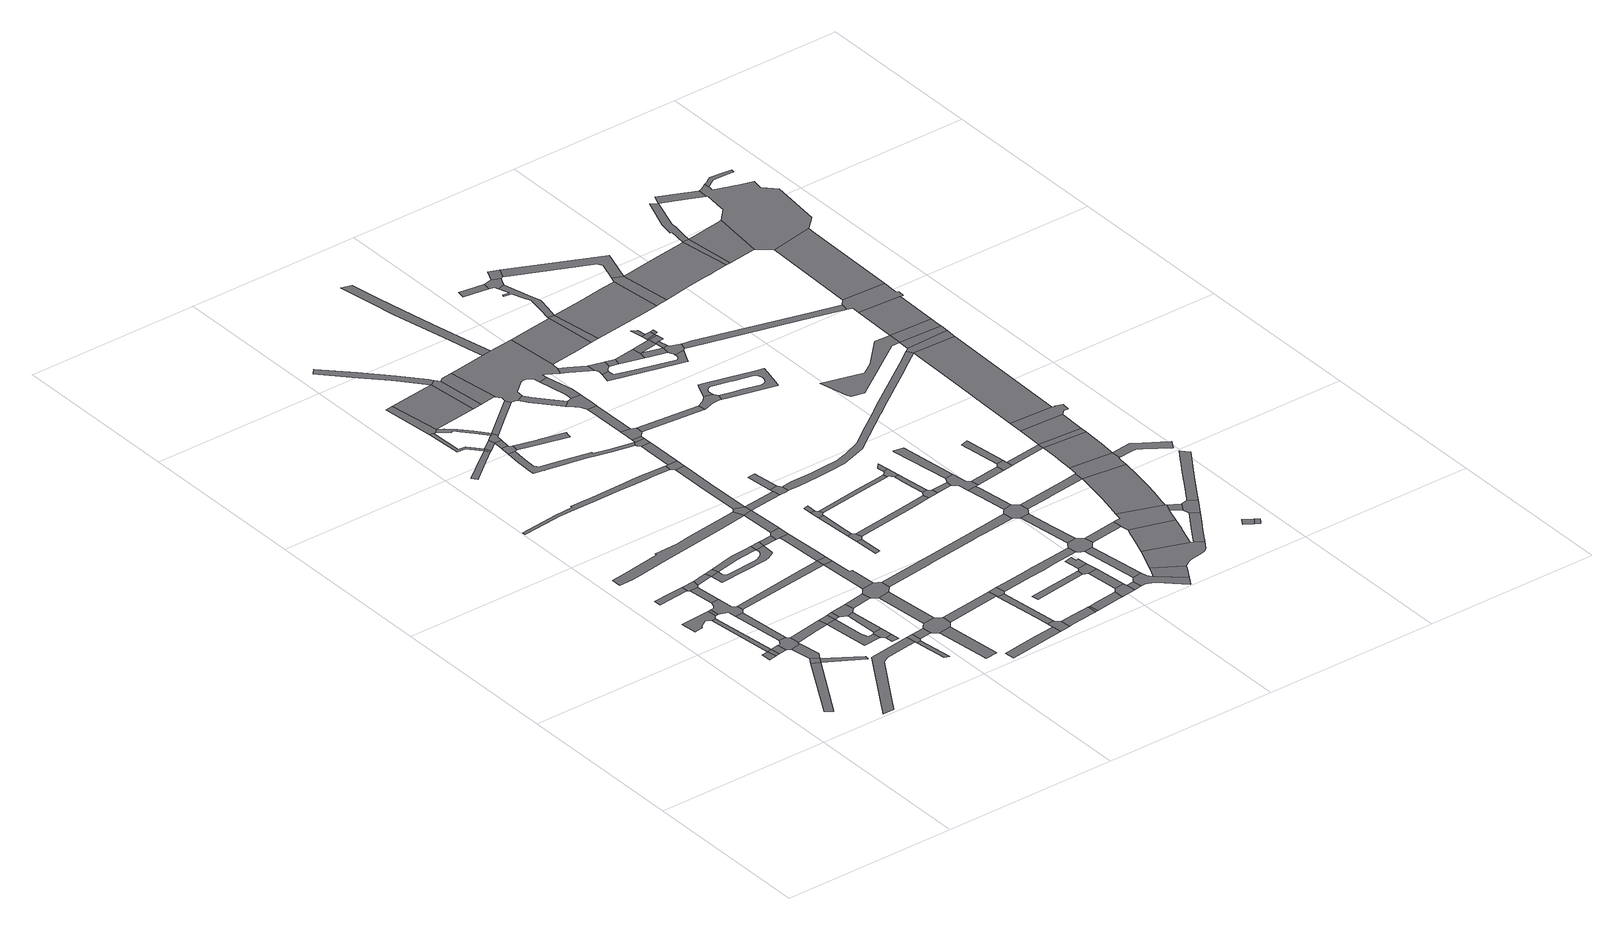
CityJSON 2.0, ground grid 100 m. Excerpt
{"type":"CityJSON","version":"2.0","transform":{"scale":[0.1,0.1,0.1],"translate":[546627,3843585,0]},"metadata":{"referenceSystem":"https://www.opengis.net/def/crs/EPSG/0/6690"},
"CityObjects":{
"road1":{"type":"Road","attributes":{"RoadStructureAttribute.sectionType":"1"},"geometry":[{"type":"MultiSurface","lod":"1","boundaries":[[[0,1,2,3]]]}]},
"road2":{"type":"Road","attributes":{"RoadStructureAttribute.sectionType":"1"},"geometry":[{"type":"MultiSurface","lod":"1","boundaries":[[[4,5,6,7]]]}]},
"road3":{"type":"Road","geometry":[{"type":"MultiSurface","lod":"1","boundaries":[[[8,4,7,9]]]}]},
"road4":{"type":"Road","geometry":[{"type":"MultiSurface","lod":"1","boundaries":[[[10,11,12,13,14,15,16,17,18,19,20,21,22,23]]]}]},
"road5":{"type":"Road","attributes":{"RoadStructureAttribute.sectionType":"1"},"geometry":[{"type":"MultiSurface","lod":"1","boundaries":[[[24,8,9,25]]]}]},
"road6":{"type":"Road","attributes":{"RoadStructureAttribute.sectionType":"1"},"geometry":[{"type":"MultiSurface","lod":"1","boundaries":[[[21,20,4,8]]]}]},
"road7":{"type":"Road","geometry":[{"type":"MultiSurface","lod":"1","boundaries":[[[26,0,3,27]]]}]},
"road8":{"type":"Road","attributes":{"RoadStructureAttribute.sectionType":"1"},"geometry":[{"type":"MultiSurface","lod":"1","boundaries":[[[28,29,30,26,27]]]}]},
"road9":{"type":"Road","geometry":[{"type":"MultiSurface","lod":"1","boundaries":[[[31,32,33,34,24,25,30,29,35,36,37]]]}]},
"road10":{"type":"Road","geometry":[{"type":"MultiSurface","lod":"1","boundaries":[[[38,10,23,39]]]}]},
"road11":{"type":"Road","attributes":{"RoadStructureAttribute.sectionType":"1"},"geometry":[{"type":"MultiSurface","lod":"1","boundaries":[[[40,41,42,43,44,45,46,47,48,49]]]}]},
"road12":{"type":"Road","attributes":{"RoadStructureAttribute.sectionType":"1"},"geometry":[{"type":"MultiSurface","lod":"1","boundaries":[[[50,51,27,3]]]}]},
"road13":{"type":"Road","attributes":{"RoadStructureAttribute.sectionType":"1"},"geometry":[{"type":"MultiSurface","lod":"1","boundaries":[[[52,53,54,55,32,31]]]}]},
"road14":{"type":"Road","attributes":{"RoadStructureAttribute.sectionType":"1"},"geometry":[{"type":"MultiSurface","lod":"1","boundaries":[[[56,57,58,59,60,61,62,63,64,65,66]]]}]},
"road15":{"type":"Road","geometry":[{"type":"MultiSurface","lod":"1","boundaries":[[[67,68,69,70,71,38,39,72,73,55,54,74,75]]]}]},
"road16":{"type":"Road","attributes":{"RoadStructureAttribute.sectionType":"1"},"geometry":[{"type":"MultiSurface","lod":"1","boundaries":[[[76,77,69,68]]]}]},
"road17":{"type":"Road","geometry":[{"type":"MultiSurface","lod":"1","boundaries":[[[78,40,49,77,76,79]]]}]},
"road18":{"type":"Road","attributes":{"RoadStructureAttribute.sectionType":"1"},"geometry":[{"type":"MultiSurface","lod":"1","boundaries":[[[80,37,36,81,82]]]}]},
"road19":{"type":"Road","attributes":{"RoadStructureAttribute.sectionType":"1"},"geometry":[{"type":"MultiSurface","lod":"1","boundaries":[[[83,84,85,78,79,86]]]}]},
"road20":{"type":"Road","attributes":{"RoadStructureAttribute.sectionType":"1"},"geometry":[{"type":"MultiSurface","lod":"1","boundaries":[[[87,88,89,90,91,82,92,93,94]]]}]},
"road21":{"type":"Road","geometry":[{"type":"MultiSurface","lod":"1","boundaries":[[[95,80,82,91]]]}]},
"road22":{"type":"Road","geometry":[{"type":"MultiSurface","lod":"1","boundaries":[[[96,83,86,97]]]}]},
"road23":{"type":"Road","attributes":{"RoadStructureAttribute.sectionType":"1"},"geometry":[{"type":"MultiSurface","lod":"1","boundaries":[[[98,95,91,99,100]]]}]},
"road24":{"type":"Road","attributes":{"RoadStructureAttribute.sectionType":"1"},"geometry":[{"type":"MultiSurface","lod":"1","boundaries":[[[101,102,103,104]]]}]},
"road25":{"type":"Road","geometry":[{"type":"MultiSurface","lod":"1","boundaries":[[[105,106,94,93,104,103]]]}]},
"road26":{"type":"Road","geometry":[{"type":"MultiSurface","lod":"1","boundaries":[[[107,108,109,110,111,112]]]}]},
"road27":{"type":"Road","attributes":{"RoadStructureAttribute.sectionType":"1"},"geometry":[{"type":"MultiSurface","lod":"1","boundaries":[[[113,114,106,105]]]}]},
"road28":{"type":"Road","geometry":[{"type":"MultiSurface","lod":"1","boundaries":[[[115,56,66,112,111,116,117]]]}]},
"road29":{"type":"Road","geometry":[{"type":"MultiSurface","lod":"1","boundaries":[[[118,98,100,114,113,119]]]}]},
"road30":{"type":"Road","attributes":{"RoadStructureAttribute.sectionType":"1"},"geometry":[{"type":"MultiSurface","lod":"1","boundaries":[[[120,121,122,123,124,125,126,127,128,129,130,131,132]]]}]},
"road31":{"type":"Road","attributes":{"RoadStructureAttribute.sectionType":"1"},"geometry":[{"type":"MultiSurface","lod":"1","boundaries":[[[133,134,135,75,74,136]]]}]},
"road32":{"type":"Road","attributes":{"RoadStructureAttribute.sectionType":"1"},"geometry":[{"type":"MultiSurface","lod":"1","boundaries":[[[137,115,117,138]]]}]},
"road33":{"type":"Road","attributes":{"RoadStructureAttribute.sectionType":"1"},"geometry":[{"type":"MultiSurface","lod":"1","boundaries":[[[139,140,141,142,143,144,145,146]]]}]},
"road34":{"type":"Road","attributes":{"RoadStructureAttribute.sectionType":"1"},"geometry":[{"type":"MultiSurface","lod":"1","boundaries":[[[147,148,149,150,151,152,153,154,155,156,157,158,159,160,161,162,163,97,86]]]}]},
"road35":{"type":"Road","attributes":{"RoadStructureAttribute.sectionType":"1"},"geometry":[{"type":"MultiSurface","lod":"1","boundaries":[[[164,165,166,96,97,167,168,154]]]}]},
"road36":{"type":"Road","attributes":{"RoadStructureAttribute.sectionType":"1"},"geometry":[{"type":"MultiSurface","lod":"1","boundaries":[[[169,118,119,170]]]}]},
"road37":{"type":"Road","attributes":{"RoadStructureAttribute.sectionType":"1"},"geometry":[{"type":"MultiSurface","lod":"1","boundaries":[[[171,172,173,174,175,176]]]}]},
"road38":{"type":"Road","attributes":{"RoadStructureAttribute.sectionType":"1"},"geometry":[{"type":"MultiSurface","lod":"1","boundaries":[[[177,178,179,180,181,182,183,184,185,186,187,188,189,190,191,192,193,194,195,196,197,198,199,200,201]]]}]},
"road39":{"type":"Road","attributes":{"RoadStructureAttribute.sectionType":"1"},"geometry":[{"type":"MultiSurface","lod":"1","boundaries":[[[202,203,204,139,205,206,207,208]]]}]},
"road40":{"type":"Road","geometry":[{"type":"MultiSurface","lod":"1","boundaries":[[[209,210,211,212,137,138,173,172,213,214,215,216]]]}]},
"road41":{"type":"Road","geometry":[{"type":"MultiSurface","lod":"1","boundaries":[[[205,139,146,217]]]}]},
"road42":{"type":"Road","geometry":[{"type":"MultiSurface","lod":"1","boundaries":[[[218,219,220,221,202,208,222,223]]]}]},
"road43":{"type":"Road","attributes":{"RoadStructureAttribute.sectionType":"1"},"geometry":[{"type":"MultiSurface","lod":"1","boundaries":[[[224,225,210,209]]]}]},
"road44":{"type":"Road","attributes":{"RoadStructureAttribute.sectionType":"1"},"geometry":[{"type":"MultiSurface","lod":"1","boundaries":[[[226,205,217,227]]]}]},
"road45":{"type":"Road","geometry":[{"type":"MultiSurface","lod":"1","boundaries":[[[228,164,154,153]]]}]},
"road46":{"type":"Road","attributes":{"RoadStructureAttribute.sectionType":"1"},"geometry":[{"type":"MultiSurface","lod":"1","boundaries":[[[229,230,231,232,223,222,233,234,235,236,237,238,239,240,241]]]}]},
"road47":{"type":"Road","geometry":[{"type":"MultiSurface","lod":"1","boundaries":[[[242,243,244,245,246,247,169,170,248,249,225,224,250,251]]]}]},
"road48":{"type":"Road","geometry":[{"type":"MultiSurface","lod":"1","boundaries":[[[252,253,254,255,256,257,258,259,260]]]}]},
"road49":{"type":"Road","attributes":{"RoadStructureAttribute.sectionType":"1"},"geometry":[{"type":"MultiSurface","lod":"1","boundaries":[[[227,261,252,260,262,263]]]}]},
"road50":{"type":"Road","attributes":{"RoadStructureAttribute.sectionType":"1"},"geometry":[{"type":"MultiSurface","lod":"1","boundaries":[[[264,265,266,267,136,268,269,270,245,244]]]}]},
"road51":{"type":"Road","geometry":[{"type":"MultiSurface","lod":"1","boundaries":[[[241,240,271,226,227,263,272,273]]]}]},
"road52":{"type":"Road","attributes":{"RoadStructureAttribute.sectionType":"1"},"geometry":[{"type":"MultiSurface","lod":"1","boundaries":[[[274,228,153,275]]]}]},
"road53":{"type":"Road","attributes":{"RoadStructureAttribute.sectionType":"1"},"geometry":[{"type":"MultiSurface","lod":"1","boundaries":[[[276,277,278,279,280,281,282,283]]]}]},
"road54":{"type":"Road","geometry":[{"type":"MultiSurface","lod":"1","boundaries":[[[284,133,136,267]]]}]},
"road55":{"type":"Road","attributes":{"RoadStructureAttribute.sectionType":"1"},"geometry":[{"type":"MultiSurface","lod":"1","boundaries":[[[285,218,223,286]]]}]},
"road56":{"type":"Road","attributes":{"RoadStructureAttribute.sectionType":"1"},"geometry":[{"type":"MultiSurface","lod":"1","boundaries":[[[287,288,289,290,133,284]]]}]},
"road57":{"type":"Road","geometry":[{"type":"MultiSurface","lod":"1","boundaries":[[[291,292,274,275,289,288]]]}]},
"road58":{"type":"Road","attributes":{"RoadStructureAttribute.sectionType":"1"},"geometry":[{"type":"MultiSurface","lod":"1","boundaries":[[[293,294,216,215,295,296]]]}]},
"road59":{"type":"Road","attributes":{"RoadStructureAttribute.sectionType":"1"},"geometry":[{"type":"MultiSurface","lod":"1","boundaries":[[[297,298,299,300,301,302,303,304,305,285,306]]]}]},
"road60":{"type":"Road","attributes":{"RoadStructureAttribute.sectionType":"1"},"geometry":[{"type":"MultiSurface","lod":"1","boundaries":[[[307,308,309,310,311,312,258,257]]]}]},
"road61":{"type":"Road","attributes":{"RoadStructureAttribute.sectionType":"1"},"geometry":[{"type":"MultiSurface","lod":"1","boundaries":[[[254,313,314,315,316,317,318,319,320,321,322,323,324,325,326,327,328,329,330,331,332,333,334,335,336,337,338,255]]]}]},
"road62":{"type":"Road","attributes":{"RoadStructureAttribute.sectionType":"1"},"geometry":[{"type":"MultiSurface","lod":"1","boundaries":[[[339,132,292,291]]]}]},
"road63":{"type":"Road","geometry":[{"type":"MultiSurface","lod":"1","boundaries":[[[340,120,132,339,341]]]}]},
"road64":{"type":"Road","attributes":{"RoadStructureAttribute.sectionType":"1"},"geometry":[{"type":"MultiSurface","lod":"1","boundaries":[[[342,241,273,343,344]]]}]},
"road65":{"type":"Road","geometry":[{"type":"MultiSurface","lod":"1","boundaries":[[[345,346,276,283,347,348]]]}]},
"road66":{"type":"Road","attributes":{"RoadStructureAttribute.sectionType":"1"},"geometry":[{"type":"MultiSurface","lod":"1","boundaries":[[[306,285,286,349,350]]]}]},
"road67":{"type":"Road","attributes":{"RoadStructureAttribute.sectionType":"1"},"geometry":[{"type":"MultiSurface","lod":"1","boundaries":[[[351,352,340,341,353,354,355]]]}]},
"road68":{"type":"Road","attributes":{"RoadStructureAttribute.sectionType":"1"},"geometry":[{"type":"MultiSurface","lod":"1","boundaries":[[[356,357,346,345,358,359]]]}]},
"road69":{"type":"Road","geometry":[{"type":"MultiSurface","lod":"1","boundaries":[[[360,361,362,363]]]}]},
"road70":{"type":"Road","geometry":[{"type":"MultiSurface","lod":"1","boundaries":[[[364,293,296,356,359,365]]]}]},
"road71":{"type":"Road","geometry":[{"type":"MultiSurface","lod":"1","boundaries":[[[366,367,350,349,368]]]}]},
"road72":{"type":"Road","geometry":[{"type":"MultiSurface","lod":"1","boundaries":[[[369,370,371,363,362,372,373]]]}]},
"road73":{"type":"Road","attributes":{"RoadStructureAttribute.sectionType":"1"},"geometry":[{"type":"MultiSurface","lod":"1","boundaries":[[[374,341,339,375]]]}]},
"road74":{"type":"Road","geometry":[{"type":"MultiSurface","lod":"1","boundaries":[[[201,200,351,355,376,377]]]}]},
"road75":{"type":"Road","attributes":{"RoadStructureAttribute.sectionType":"1"},"geometry":[{"type":"MultiSurface","lod":"1","boundaries":[[[378,379,380,381,371,370]]]}]},
"road76":{"type":"Road","attributes":{"RoadStructureAttribute.sectionType":"1"},"geometry":[{"type":"MultiSurface","lod":"1","boundaries":[[[382,383,384,348,347,385,386,387,388]]]}]},
"road77":{"type":"Road","attributes":{"RoadStructureAttribute.sectionType":"1"},"geometry":[{"type":"MultiSurface","lod":"1","boundaries":[[[389,390,391,377,376,392,393]]]}]},
"road78":{"type":"Road","geometry":[{"type":"MultiSurface","lod":"1","boundaries":[[[394,395,396,380,379,397,398,399]]]}]},
"road79":{"type":"Road","geometry":[{"type":"MultiSurface","lod":"1","boundaries":[[[400,401,396,395]]]}]},
"road80":{"type":"Road","geometry":[{"type":"MultiSurface","lod":"1","boundaries":[[[328,327,402,389,393,403,404]]]}]},
"road81":{"type":"Road","attributes":{"RoadStructureAttribute.sectionType":"1"},"geometry":[{"type":"MultiSurface","lod":"1","boundaries":[[[405,404,403,406]]]}]},
"road82":{"type":"Road","geometry":[{"type":"MultiSurface","lod":"1","boundaries":[[[407,408,409,410,411,412]]]}]},
"road83":{"type":"Road","geometry":[{"type":"MultiSurface","lod":"1","boundaries":[[[413,414,374,375,415,416,417]]]}]},
"road84":{"type":"Road","geometry":[{"type":"MultiSurface","lod":"1","boundaries":[[[418,405,406,419,420,421]]]}]},
"road85":{"type":"Road","geometry":[{"type":"MultiSurface","lod":"1","boundaries":[[[422,382,388,423]]]}]},
"road86":{"type":"Road","geometry":[{"type":"MultiSurface","lod":"1","boundaries":[[[424,425,426,414,413]]]}]},
"road87":{"type":"Road","attributes":{"RoadStructureAttribute.sectionType":"1"},"geometry":[{"type":"MultiSurface","lod":"1","boundaries":[[[427,428,429,251,250,430,431,432,433,434,435,436,437]]]}]},
"road88":{"type":"Road","attributes":{"RoadStructureAttribute.sectionType":"1"},"geometry":[{"type":"MultiSurface","lod":"1","boundaries":[[[438,439,440,418,421]]]}]},
"road89":{"type":"Road","geometry":[{"type":"MultiSurface","lod":"1","boundaries":[[[441,412,411,442,443,440,439,444,445,446]]]}]},
"road90":{"type":"Road","attributes":{"RoadStructureAttribute.sectionType":"1"},"geometry":[{"type":"MultiSurface","lod":"1","boundaries":[[[447,448,449,450]]]}]},
"road91":{"type":"Road","geometry":[{"type":"MultiSurface","lod":"1","boundaries":[[[451,452,453,454,366,368,455,456,457,342,344,458,459,409,408,460,461,462,463,464,465,466,467,468,469,470,471,472,473,474,475]]]}]},
"road92":{"type":"Road","attributes":{"RoadStructureAttribute.sectionType":"1"},"geometry":[{"type":"MultiSurface","lod":"1","boundaries":[[[476,477,422,423,478,479,480]]]}]},
"road93":{"type":"Road","attributes":{"RoadStructureAttribute.sectionType":"1"},"geometry":[{"type":"MultiSurface","lod":"1","boundaries":[[[481,482,373,372,483,484]]]}]},
"road94":{"type":"Road","attributes":{"RoadStructureAttribute.sectionType":"1"},"geometry":[{"type":"MultiSurface","lod":"1","boundaries":[[[485,468,467,486,487,441,446]]]}]},
"road95":{"type":"Road","attributes":{"RoadStructureAttribute.sectionType":"1"},"geometry":[{"type":"MultiSurface","lod":"1","boundaries":[[[488,489,490,491,492,493,494,364,365,495,496,497,498,499,500]]]}]},
"road96":{"type":"Road","attributes":{"RoadStructureAttribute.sectionType":"1"},"geometry":[{"type":"MultiSurface","lod":"1","boundaries":[[[501,502,503,399,398,504,505]]]}]},
"road97":{"type":"Road","attributes":{"RoadStructureAttribute.sectionType":"1"},"geometry":[{"type":"MultiSurface","lod":"1","boundaries":[[[420,419,506,507]]]}]},
"road98":{"type":"Road","attributes":{"RoadStructureAttribute.sectionType":"1"},"geometry":[{"type":"MultiSurface","lod":"1","boundaries":[[[508,509,510,511,512,513,453,452,514,515,516,517,518,519]]]}]},
"road99":{"type":"Road","geometry":[{"type":"MultiSurface","lod":"1","boundaries":[[[520,521,476,480,522,523]]]}]},
"road100":{"type":"Road","attributes":{"RoadStructureAttribute.sectionType":"1"},"geometry":[{"type":"MultiSurface","lod":"1","boundaries":[[[524,525,521,520]]]}]},
"road101":{"type":"Road","geometry":[{"type":"MultiSurface","lod":"1","boundaries":[[[526,527,528,447,450,525,524]]]}]},
"road102":{"type":"Road","geometry":[{"type":"MultiSurface","lod":"1","boundaries":[[[529,523,522,530]]]}]},
"road103":{"type":"Road","attributes":{"RoadStructureAttribute.sectionType":"1"},"geometry":[{"type":"MultiSurface","lod":"1","boundaries":[[[531,532,533,534,527,526]]]}]},
"road104":{"type":"Road","attributes":{"RoadStructureAttribute.sectionType":"1"},"geometry":[{"type":"MultiSurface","lod":"1","boundaries":[[[535,474,473,536,537,538,539]]]}]},
"road105":{"type":"Road","geometry":[{"type":"MultiSurface","lod":"1","boundaries":[[[540,541,542,481,484,543,544]]]}]},
"road106":{"type":"Road","geometry":[{"type":"MultiSurface","lod":"1","boundaries":[[[539,538,545,546,547,548,549,550,551]]]}]},
"road107":{"type":"Road","attributes":{"RoadStructureAttribute.sectionType":"1"},"geometry":[{"type":"MultiSurface","lod":"1","boundaries":[[[552,553,554,555]]]}]},
"road108":{"type":"Road","geometry":[{"type":"MultiSurface","lod":"1","boundaries":[[[556,557,558,559,555,554,560,561,529,530,562,563,564,565,566,567,568,569,570,571]]]}]},
"road109":{"type":"Road","attributes":{"RoadStructureAttribute.sectionType":"1"},"geometry":[{"type":"MultiSurface","lod":"1","boundaries":[[[572,573,574,575,542,541]]]}]},
"road110":{"type":"Road","geometry":[{"type":"MultiSurface","lod":"1","boundaries":[[[576,577,578,501,505,579,580,574,573]]]}]},
"road111":{"type":"Road","geometry":[{"type":"MultiSurface","lod":"1","boundaries":[[[581,582,583,584,488,500,585,586,553,552,587,588,589,590]]]}]},
"road112":{"type":"Road","geometry":[{"type":"MultiSurface","lod":"1","boundaries":[[[591,592,577,576]]]}]},
"road113":{"type":"Road","attributes":{"RoadStructureAttribute.sectionType":"1"},"geometry":[{"type":"MultiSurface","lod":"1","boundaries":[[[593,594,451,475,595,596]]]}]},
"road114":{"type":"Road","geometry":[{"type":"MultiSurface","lod":"1","boundaries":[[[597,598,599,507,506,600,601,602,603,604,605,606]]]}]},
"road115":{"type":"Road","attributes":{"RoadStructureAttribute.sectionType":"1"},"geometry":[{"type":"MultiSurface","lod":"1","boundaries":[[[551,550,607,608]]]}]},
"road116":{"type":"Road","attributes":{"RoadStructureAttribute.sectionType":"1"},"geometry":[{"type":"MultiSurface","lod":"1","boundaries":[[[609,544,543,610]]]}]},
"road117":{"type":"Road","attributes":{"RoadStructureAttribute.sectionType":"1"},"geometry":[{"type":"MultiSurface","lod":"1","boundaries":[[[611,612,613,584,583]]]}]},
"road118":{"type":"Road","attributes":{"RoadStructureAttribute.sectionType":"1"},"geometry":[{"type":"MultiSurface","lod":"1","boundaries":[[[614,615,571,570,616,617]]]}]},
"road119":{"type":"Road","geometry":[{"type":"MultiSurface","lod":"1","boundaries":[[[618,619,620,621,622,623,427,437,613,612,624,625,626,627]]]}]},
"road120":{"type":"Road","attributes":{"RoadStructureAttribute.sectionType":"1"},"geometry":[{"type":"MultiSurface","lod":"1","boundaries":[[[547,628,629,630,631,632,633,634,635,636,637,638,639,640,641,548]]]}]},
"road121":{"type":"Road","attributes":{"RoadStructureAttribute.sectionType":"1"},"geometry":[{"type":"MultiSurface","lod":"1","boundaries":[[[642,643,644,645,621,620]]]}]},
"road122":{"type":"Road","geometry":[{"type":"MultiSurface","lod":"1","boundaries":[[[646,608,607,647,648]]]}]},
"road123":{"type":"Road","geometry":[{"type":"MultiSurface","lod":"1","boundaries":[[[649,650,651,652,609,610,653,654,644,643,655,656]]]}]},
"road124":{"type":"Road","attributes":{"RoadStructureAttribute.sectionType":"1"},"geometry":[{"type":"MultiSurface","lod":"1","boundaries":[[[657,590,589,658]]]}]},
"road125":{"type":"Road","attributes":{"RoadStructureAttribute.sectionType":"1"},"geometry":[{"type":"MultiSurface","lod":"1","boundaries":[[[659,660,661,662,652,651]]]}]},
"road126":{"type":"Road","geometry":[{"type":"MultiSurface","lod":"1","boundaries":[[[663,664,665,666]]]}]},
"road127":{"type":"Road","geometry":[{"type":"MultiSurface","lod":"1","boundaries":[[[667,593,596,668,669]]]}]},
"road128":{"type":"Road","geometry":[{"type":"MultiSurface","lod":"1","boundaries":[[[670,671,672,614,617,673,674,675,676,677,678,679,680,681,682,683,684]]]}]},
"road129":{"type":"Road","attributes":{"RoadStructureAttribute.sectionType":"1"},"geometry":[{"type":"MultiSurface","lod":"1","boundaries":[[[685,686,687,688,689,690,691,692,693,694,695,696,597,606,697,698,699,700,701,702,703,704,705,706,707,708,709,710,711,712,713,714,715,716,717,605,604]]]}]},
"road130":{"type":"Road","attributes":{"RoadStructureAttribute.sectionType":"1"},"geometry":[{"type":"MultiSurface","lod":"1","boundaries":[[[718,719,648,647,720,721,722]]]}]},
"road131":{"type":"Road","attributes":{"RoadStructureAttribute.sectionType":"1"},"geometry":[{"type":"MultiSurface","lod":"1","boundaries":[[[723,646,648,724]]]}]},
"road132":{"type":"Road","attributes":{"RoadStructureAttribute.sectionType":"1"},"geometry":[{"type":"MultiSurface","lod":"1","boundaries":[[[725,726,727,728,729,730,731,732,733,734,735,736,737,667,669]]]}]},
"road133":{"type":"Road","attributes":{"RoadStructureAttribute.sectionType":"1"},"geometry":[{"type":"MultiSurface","lod":"1","boundaries":[[[738,739,656,655,740]]]}]},
"road134":{"type":"Road","attributes":{"RoadStructureAttribute.sectionType":"1"},"geometry":[{"type":"MultiSurface","lod":"1","boundaries":[[[741,742,743,744,745,746,747,748,749,750,751,752,753,754,755,756,757,758,417,416,759,760,761,762,763,764,765,766,767,768,769,770,771,772,773,774]]]}]},
"road135":{"type":"Road","geometry":[{"type":"MultiSurface","lod":"1","boundaries":[[[775,666,665,776,729,728,777,778]]]}]},
"road136":{"type":"Road","attributes":{"RoadStructureAttribute.sectionType":"1"},"geometry":[{"type":"MultiSurface","lod":"1","boundaries":[[[779,780,781,670,684,782,783,784,785]]]}]},
"road137":{"type":"Road","attributes":{"RoadStructureAttribute.sectionType":"1"},"geometry":[{"type":"MultiSurface","lod":"1","boundaries":[[[786,724,722,787]]]}]},
"road138":{"type":"Road","geometry":[{"type":"MultiSurface","lod":"1","boundaries":[[[788,789,787,722,721,790,634,633,791,792]]]}]},
"road139":{"type":"Road","attributes":{"RoadStructureAttribute.sectionType":"1"},"geometry":[{"type":"MultiSurface","lod":"1","boundaries":[[[793,794,627,626,795,796,797]]]}]},
"road140":{"type":"Road","geometry":[{"type":"MultiSurface","lod":"1","boundaries":[[[798,799,723,724,786]]]}]},
"road141":{"type":"Road","geometry":[{"type":"MultiSurface","lod":"1","boundaries":[[[800,801,802,803]]]}]},
"road142":{"type":"Road","geometry":[{"type":"MultiSurface","lod":"1","boundaries":[[[804,805,723,799]]]}]},
"road143":{"type":"Road","geometry":[{"type":"MultiSurface","lod":"1","boundaries":[[[806,803,802,805,804]]]}]},
"road144":{"type":"Road","geometry":[{"type":"MultiSurface","lod":"1","boundaries":[[[807,775,778,808,809]]]}]},
"road145":{"type":"Road","geometry":[{"type":"MultiSurface","lod":"1","boundaries":[[[810,811,806,804]]]}]},
"road146":{"type":"Road","geometry":[{"type":"MultiSurface","lod":"1","boundaries":[[[812,813,738,740,814,815,816]]]}]},
"road147":{"type":"Road","attributes":{"RoadStructureAttribute.sectionType":"1"},"geometry":[{"type":"MultiSurface","lod":"1","boundaries":[[[817,818,819,820,669,668,821,822]]]}]},
"road148":{"type":"Road","geometry":[{"type":"MultiSurface","lod":"1","boundaries":[[[823,824,825,657,658,826,779,785,827,828,829,830]]]}]},
"road149":{"type":"Road","attributes":{"RoadStructureAttribute.sectionType":"1"},"geometry":[{"type":"MultiSurface","lod":"1","boundaries":[[[831,832,833,834,813,812]]]}]},
"road150":{"type":"Road","attributes":{"RoadStructureAttribute.sectionType":"1"},"geometry":[{"type":"MultiSurface","lod":"1","boundaries":[[[835,836,837,838,683,682,839,840,841,842,843,844]]]}]},
"road151":{"type":"Road","attributes":{"RoadStructureAttribute.sectionType":"1"},"geometry":[{"type":"MultiSurface","lod":"1","boundaries":[[[845,816,815,846]]]}]},
"road152":{"type":"Road","attributes":{"RoadStructureAttribute.sectionType":"1"},"geometry":[{"type":"MultiSurface","lod":"1","boundaries":[[[797,847,848,849,850,851,823,830,852,853,854,855,856,857,858,859,860]]]}]},
"road153":{"type":"Road","attributes":{"RoadStructureAttribute.sectionType":"1"},"geometry":[{"type":"MultiSurface","lod":"1","boundaries":[[[829,828,861,862]]]}]},
"road154":{"type":"Road","attributes":{"RoadStructureAttribute.sectionType":"1"},"geometry":[{"type":"MultiSurface","lod":"1","boundaries":[[[863,864,865,866,809,808,867,868,869,870,871]]]}]},
"road155":{"type":"Road","geometry":[{"type":"MultiSurface","lod":"1","boundaries":[[[872,873,862,861,874,835,844,875,876]]]}]},
"road156":{"type":"Road","geometry":[{"type":"MultiSurface","lod":"1","boundaries":[[[877,878,793,797,860,879,880,881,882]]]}]},
"road157":{"type":"Road","geometry":[{"type":"MultiSurface","lod":"1","boundaries":[[[870,883,817,822,884,885,871]]]}]},
"road158":{"type":"Road","geometry":[{"type":"MultiSurface","lod":"1","boundaries":[[[886,887,888,889]]]}]},
"road159":{"type":"Road","geometry":[{"type":"MultiSurface","lod":"1","boundaries":[[[889,888,890,891,892]]]}]},
"road160":{"type":"Road","attributes":{"RoadStructureAttribute.sectionType":"1"},"geometry":[{"type":"MultiSurface","lod":"1","boundaries":[[[846,893,894,895,877,882,896,897,898]]]}]},
"road161":{"type":"Road","attributes":{"RoadStructureAttribute.sectionType":"1"},"geometry":[{"type":"MultiSurface","lod":"1","boundaries":[[[899,900,901,902,903,904,905,906,907,908]]]}]},
"road162":{"type":"Road","attributes":{"RoadStructureAttribute.sectionType":"1"},"geometry":[{"type":"MultiSurface","lod":"1","boundaries":[[[909,910,911,792,791,912,913,914,915,916]]]}]},
"road163":{"type":"Road","geometry":[{"type":"MultiSurface","lod":"1","boundaries":[[[917,845,846,898,918]]]}]},
"road164":{"type":"Road","attributes":{"RoadStructureAttribute.sectionType":"1"},"geometry":[{"type":"MultiSurface","lod":"1","boundaries":[[[919,917,918,920]]]}]},
"road165":{"type":"Road","attributes":{"RoadStructureAttribute.sectionType":"1"},"geometry":[{"type":"MultiSurface","lod":"1","boundaries":[[[921,922,923,924,925,926,927,928,872,876,929,930,931]]]}]},
"road166":{"type":"Road","geometry":[{"type":"MultiSurface","lod":"1","boundaries":[[[932,919,920,933,934,935,936,937,938]]]}]},
"road167":{"type":"Road","attributes":{"RoadStructureAttribute.sectionType":"1"},"geometry":[{"type":"MultiSurface","lod":"1","boundaries":[[[939,940,871,885,941,942,943,944,945,946]]]}]},
"road168":{"type":"Road","attributes":{"RoadStructureAttribute.sectionType":"1"},"geometry":[{"type":"MultiSurface","lod":"1","boundaries":[[[947,948,949,882,881,950,951,952,953,954]]]}]},
"road169":{"type":"Road","attributes":{"RoadStructureAttribute.sectionType":"1"},"geometry":[{"type":"MultiSurface","lod":"1","boundaries":[[[774,955,956,957,958,932,938,959,960]]]}]},
"road170":{"type":"Road","geometry":[{"type":"MultiSurface","lod":"1","boundaries":[[[961,962,963,741,774,960]]]}]},
"road171":{"type":"Road","attributes":{"RoadStructureAttribute.sectionType":"1"},"geometry":[{"type":"MultiSurface","lod":"1","boundaries":[[[907,962,961,964]]]}]},
"road172":{"type":"Road","geometry":[{"type":"MultiSurface","lod":"1","boundaries":[[[965,939,946,966,967]]]}]},
"road173":{"type":"Road","geometry":[{"type":"MultiSurface","lod":"1","boundaries":[[[908,907,964,968,969,970]]]}]},
"road174":{"type":"Road","attributes":{"RoadStructureAttribute.sectionType":"1"},"geometry":[{"type":"MultiSurface","lod":"1","boundaries":[[[971,908,970,972]]]}]},
"road175":{"type":"Road","attributes":{"RoadStructureAttribute.sectionType":"1"},"geometry":[{"type":"MultiSurface","lod":"1","boundaries":[[[973,974,967,966,975]]]}]},
"road176":{"type":"Road","geometry":[{"type":"MultiSurface","lod":"1","boundaries":[[[976,916,915,977,978,971,972,979,980,981,982]]]}]},
"road177":{"type":"Road","attributes":{"RoadStructureAttribute.sectionType":"1"},"geometry":[{"type":"MultiSurface","lod":"1","boundaries":[[[983,984,985,986,987,988,989,965,967,990,991,992,993,994,995,996]]]}]},
"road178":{"type":"Road","attributes":{"RoadStructureAttribute.sectionType":"1"},"geometry":[{"type":"MultiSurface","lod":"1","boundaries":[[[997,998,999,976,982]]]}]},
"road179":{"type":"Road","geometry":[{"type":"MultiSurface","lod":"1","boundaries":[[[1000,1001,1002,1003,1004,996,1005,1006,1007]]]}]},
"road180":{"type":"Road","geometry":[{"type":"MultiSurface","lod":"1","boundaries":[[[1008,1009,1010,1007,1006,1011,1012,1013,973,975,999,998,1014,1015,1016,1017,1018,1019,1020,1021,1022,1023]]]}]},
"road181":{"type":"Road","attributes":{"RoadStructureAttribute.sectionType":"1"},"geometry":[{"type":"MultiSurface","lod":"1","boundaries":[[[1024,1025,1026,1027,1008,1023,1028,1029,1030,1031]]]}]}
},
"vertices":[
[393,599,0],[176,218,0],[212,188,0],[435,575,0],
[290,811,0],[250,804,0],[253,748,0],[301,757,0],
[315,816,0],[324,761,0],
[288,1278,0],[113,1262,0],[115,1241,0],[117,1222,0],[122,1172,0],[169,1177,0],[177,1190,0],[209,1213,0],[222,1218,0],[239,1213,0],[249,1203,0],[274,1203,0],[279,1216,0],[291,1223,0],
[364,825,0],[374,769,0],
[415,637,0],[455,608,0],
[477,643,0],[459,767,0],[396,757,0],
[440,860,0],[398,855,0],[382,828,0],[380,827,0],[456,784,0],[462,785,0],[455,842,0],
[304,1279,0],[309,1226,0],
[319,1526,0],[253,1520,0],[247,1520,0],[136,1510,0],[139,1469,0],[152,1471,0],[251,1480,0],[252,1480,0],[311,1486,0],[321,1487,0],
[636,455,0],[644,482,0],
[429,970,0],[426,1007,0],[409,1162,0],[364,1157,0],
[906,491,0],[659,455,0],[446,113,0],[390,22,0],[455,22,0],[512,113,0],[682,386,0],[721,409,0],[838,426,0],[909,435,0],[914,436,0],
[401,1237,0],[393,1331,0],[348,1327,0],[338,1301,0],[323,1281,0],[331,1219,0],[359,1207,0],[429,1185,0],[426,1225,0],
[379,1479,0],[329,1476,0],
[396,1533,0],[389,1493,0],
[663,879,0],[600,811,0],[673,825,0],
[483,1552,0],[436,1542,0],[427,1540,0],[491,1515,0],
[780,613,0],[762,618,0],[755,631,0],[749,656,0],[730,835,0],[700,563,0],[803,571,0],[797,619,0],
[723,890,0],
[535,1564,0],[544,1526,0],
[754,896,0],[759,841,0],[761,842,0],
[828,506,0],[868,509,0],[864,557,0],[823,551,0],
[857,631,0],[810,626,0],
[941,238,0],[954,233,0],[966,228,0],[965,234,0],[939,425,0],[916,422,0],
[838,832,0],[800,821,0],
[942,496,0],[944,433,0],[949,441,0],
[854,914,0],[861,858,0],
[937,1906,0],[625,1864,0],[543,1849,0],[401,1844,0],[402,1832,0],[177,1796,0],[91,1785,0],[89,1727,0],[169,1731,0],[207,1735,0],[413,1770,0],[801,1823,0],[958,1847,0],
[987,1305,0],[898,1293,0],[524,1241,0],[990,1257,0],
[1019,507,0],[1023,451,0],
[317,3095,0],[273,3060,0],[117,2940,0],[114,2938,0],[137,2910,0],[145,2917,0],[229,2984,0],[333,3066,0],
[502,1441,0],[796,1468,0],[816,1474,0],[836,1484,0],[856,1494,0],[861,1507,0],[865,1573,0],[815,1569,0],[818,1549,0],[813,1534,0],[798,1516,0],[781,1506,0],[766,1498,0],[746,1495,0],[574,1479,0],[556,1484,0],[546,1498,0],
[812,1609,0],[779,1605,0],[681,1596,0],[688,1557,0],[783,1566,0],
[978,936,0],[986,882,0],
[1165,120,0],[1131,435,0],[1059,426,0],[1093,119,0],[1095,104,0],[1167,110,0],
[933,2438,0],[817,2440,0],[793,2441,0],[727,2443,0],[679,2441,0],[473,2437,0],[429,2437,0],[342,2438,0],[341,2427,0],[237,2420,0],[9,2397,0],[11,2378,0],[211,2399,0],[239,2401,0],[334,2401,0],[473,2400,0],[597,2404,0],[655,2402,0],[679,2402,0],[792,2401,0],[817,2400,0],[924,2400,0],[926,2400,0],[927,2400,0],[934,2438,0],
[196,3377,0],[205,3167,0],[257,3165,0],[328,3104,0],[267,3178,0],[225,3182,0],[220,3372,0],
[1121,548,0],[1049,540,0],[1046,536,0],[1031,520,0],[1135,439,0],[1147,454,0],[1158,468,0],[1157,522,0],
[344,3074,0],
[210,3685,0],[167,3679,0],[196,3384,0],[196,3382,0],[228,3367,0],[250,3389,0],
[1092,870,0],[1020,857,0],
[391,3153,0],[402,3119,0],
[868,1614,0],
[386,3268,0],[332,3326,0],[307,3347,0],[284,3368,0],[265,3345,0],[289,3328,0],[295,3323,0],[302,3331,0],[321,3312,0],[333,3300,0],[381,3245,0],[429,3182,0],[444,3195,0],
[1101,968,0],[1084,978,0],[1081,980,0],[1008,970,0],[1005,967,0],[990,950,0],[1001,871,0],[1015,861,0],[1119,903,0],[1117,958,0],
[397,3058,0],[393,3010,0],[392,3000,0],[431,2995,0],[448,3001,0],[449,3002,0],[454,3040,0],[449,3041,0],[437,3054,0],
[401,3114,0],[438,3068,0],[442,3114,0],
[1073,1090,0],[1070,1132,0],[1052,1134,0],[1045,1261,0],[991,1232,0],[998,1124,0],[1006,1004,0],
[427,3181,0],[446,3152,0],[456,3161,0],
[946,1622,0],[947,1581,0],
[1528,126,0],[1516,123,0],[1515,123,0],[1412,109,0],[1308,95,0],[1198,79,0],[1205,25,0],[1533,70,0],
[1043,1308,0],
[479,3722,0],[507,3424,0],
[1039,1381,0],[1027,1586,0],[972,1583,0],[973,1555,0],
[1024,1652,0],[968,1649,0],
[1476,568,0],[1427,561,0],[1323,492,0],[1483,514,0],
[498,3770,0],[395,3893,0],[261,4035,0],[115,4188,0],[86,4154,0],[218,4014,0],[351,3872,0],[369,3853,0],[465,3738,0],[515,3747,0],
[579,2969,0],[726,2933,0],[730,2953,0],[735,2974,0],[589,3008,0],[585,3009,0],
[392,2996,0],[385,2909,0],[383,2881,0],[380,2826,0],[380,2785,0],[411,2779,0],[427,2776,0],[441,2773,0],[449,2772,0],[571,2749,0],[625,2739,0],[673,2730,0],[717,2719,0],[804,2701,0],[929,2673,0],[942,2698,0],[807,2726,0],[720,2746,0],[723,2759,0],[584,2786,0],[448,2813,0],[441,2814,0],[421,2839,0],[425,2906,0],[431,2990,0],[431,2994,0],
[1012,1862,0],
[953,1928,0],[1008,1909,0],
[674,3385,0],[576,3261,0],[691,3356,0],
[1564,164,0],[1524,159,0],[1595,78,0],[1590,137,0],
[563,3432,0],[536,3716,0],
[948,2379,0],[949,2190,0],[1004,2191,0],[1004,2363,0],[1004,2380,0],
[1484,505,0],[1515,241,0],[1554,246,0],[1524,504,0],
[1254,1183,0],[1284,1186,0],[1278,1323,0],[1247,1322,0],
[1530,575,0],[1537,522,0],
[619,3741,0],[558,3733,0],[660,3446,0],
[1275,1386,0],[1272,1393,0],[1244,1392,0],[1295,1343,0],[1285,1378,0],
[1205,1931,0],[1210,1886,0],
[1004,2438,0],[947,2437,0],
[1269,1476,0],[1265,1608,0],[1234,1607,0],[1241,1469,0],
[1774,158,0],[1751,156,0],[1724,153,0],[1628,83,0],[1725,96,0],[1730,96,0],[1778,102,0],
[948,2649,0],[947,2602,0],[947,2488,0],[1004,2448,0],[1003,2649,0],
[1262,1658,0],[1257,1668,0],[1231,1666,0],[1267,1621,0],[1282,1628,0],[1269,1653,0],
[1256,1725,0],[1229,1715,0],
[935,2666,0],[1003,2697,0],[948,2697,0],
[948,2721,0],[1003,2721,0],
[795,3329,0],[769,3368,0],[728,3347,0],[757,3302,0],[880,3163,0],[914,3193,0],
[1247,1958,0],[1202,1953,0],[1252,1890,0],[1267,1891,0],[1265,1938,0],
[948,2816,0],[1029,2750,0],[1031,2793,0],[1004,2806,0],
[1784,159,0],[1791,104,0],
[1230,2111,0],[1196,2107,0],[1185,2106,0],
[1966,1074,0],[1821,1054,0],[1715,1040,0],[1356,936,0],[1389,940,0],[1417,944,0],[1434,947,0],[1716,986,0],[1732,987,0],[1793,995,0],[1975,1018,0],
[1003,2865,0],[1002,3073,0],[946,3072,0],
[946,3203,0],[891,3151,0],[929,3108,0],[1002,3078,0],[1003,3121,0],[1001,3200,0],
[1936,445,0],[1617,404,0],[1625,364,0],[1934,408,0],
[1039,3800,0],[898,3780,0],[841,3773,0],[709,3754,0],[661,3444,0],[681,3416,0],[677,3388,0],[695,3356,0],[726,3351,0],[770,3374,0],[773,3412,0],[838,3468,0],[840,3470,0],[872,3475,0],[875,3473,0],[907,3453,0],[915,3416,0],[967,3424,0],[963,3454,0],[962,3462,0],[970,3456,0],[976,3452,0],[1041,3414,0],[1059,3458,0],[1061,3499,0],
[1961,183,0],[1831,165,0],[1793,104,0],[1935,124,0],[1961,128,0],
[1761,1448,0],[1633,1429,0],[1668,1398,0],[1767,1412,0],
[998,3260,0],[929,3335,0],[945,3247,0],
[2027,639,0],[1842,614,0],[1779,607,0],[1720,599,0],[1688,595,0],[1619,586,0],[1581,581,0],[1548,523,0],[1720,545,0],[1812,555,0],[1887,567,0],[2010,584,0],[2034,587,0],
[1721,1715,0],[1684,1710,0],[1532,1689,0],[1529,1662,0],[1725,1689,0],
[1396,2720,0],[1393,2764,0],
[672,4684,0],[678,4642,0],[703,4486,0],[728,4330,0],[792,4020,0],[831,3822,0],[863,3946,0],[821,4150,0],[784,4340,0],[757,4495,0],[731,4659,0],[730,4667,0],
[2040,215,0],[1981,208,0],[2049,140,0],[2042,195,0],
[2018,402,0],[1962,395,0],
[2010,470,0],[1951,463,0],[1944,450,0],
[2087,201,0],[2095,146,0],
[2003,528,0],[1988,526,0],[1985,563,0],[1940,550,0],
[1103,3432,0],[1079,3392,0],[1166,3342,0],[1188,3329,0],[1187,3382,0],
[1811,1466,0],[1806,1478,0],[1776,1473,0],[1829,1421,0],[1824,1459,0],
[1198,3317,0],[1201,3302,0],[1198,3279,0],[1236,3280,0],[1246,3297,0],[1269,3315,0],[1276,3360,0],
[2122,569,0],[2069,562,0],[2114,233,0],[2168,241,0],
[2190,181,0],[2189,182,0],[2175,208,0],[2172,212,0],[2105,222,0],[2099,215,0],[2108,148,0],[2122,150,0],[2154,138,0],[2160,136,0],[2166,133,0],[2172,130,0],[2294,8,0],[2309,30,0],[2328,63,0],[2195,178,0],
[1792,1587,0],[1781,1669,0],[1752,1665,0],[1762,1582,0],
[1771,1744,0],[1741,1738,0],[1736,1725,0],[1736,1690,0],[1746,1680,0],
[2127,667,0],[2122,671,0],[2107,682,0],[2053,675,0],[2050,575,0],[2055,572,0],[2134,583,0],[2138,588,0],[2151,603,0],[2143,656,0],
[1763,1808,0],[1736,1778,0],
[1304,3836,0],[1161,3816,0],[1238,3524,0],[1333,3537,0],
[1466,2815,0],[1457,2803,0],[1434,2782,0],[1401,2719,0],[1449,2735,0],[1474,2742,0],[1501,2743,0],[1519,2740,0],[1528,2780,0],[1513,2800,0],
[1320,3302,0],[1332,3346,0],
[1926,1470,0],[1921,1435,0],
[2085,841,0],[2063,999,0],[2010,993,0],
[2230,251,0],[2211,211,0],[2369,132,0],[2382,153,0],
[2067,1100,0],[2061,1104,0],[2046,1116,0],[1994,1105,0],[1982,1092,0],[1978,1088,0],[2074,1016,0],[2077,1020,0],[2087,1035,0],[2081,1089,0],
[1181,3214,0],[1557,3121,0],[1577,3116,0],[1601,3111,0],[1605,3124,0],[1644,3201,0],[1589,3196,0],[1587,3176,0],[1579,3163,0],[1567,3156,0],[1346,3211,0],[1254,3238,0],[1241,3245,0],[1236,3262,0],
[2016,1332,0],[2013,1356,0],[1961,1349,0],[1973,1263,0],
[1454,3364,0],[1454,3267,0],[1462,3313,0],
[2004,1418,0],[2000,1444,0],[1992,1509,0],[1941,1500,0],[1928,1430,0],[1953,1413,0],[2030,1358,0],[2024,1403,0],
[2347,684,0],[2351,632,0],
[1950,1845,0],[1921,1850,0],[1892,1854,0],[1893,1846,0],
[1100,4294,0],[1093,4249,0],[1235,4226,0],[1243,4271,0],
[1306,3847,0],[1382,3544,0],[1341,3840,0],
[2289,393,0],[2276,362,0],[2256,314,0],[2414,174,0],[2431,182,0],[2455,189,0],[2505,196,0],[2508,197,0],[2525,199,0],[2535,203,0],[2544,209,0],[2554,219,0],[2588,270,0],[2542,300,0],[2528,309,0],
[1542,2735,0],[1645,2708,0],[1814,2666,0],[1823,2699,0],[1855,2829,0],[1807,2841,0],[1677,2873,0],[1666,2876,0],[1527,2910,0],[1507,2913,0],[1497,2890,0],[1470,2830,0],[1510,2820,0],[1513,2838,0],[1522,2853,0],[1537,2863,0],[1540,2864,0],[1550,2866,0],[1661,2838,0],[1667,2837,0],[1738,2819,0],[1775,2810,0],[1788,2800,0],[1796,2786,0],[1798,2771,0],[1796,2751,0],[1784,2733,0],[1774,2726,0],[1769,2723,0],[1751,2723,0],[1650,2748,0],[1594,2762,0],[1551,2773,0],
[1525,3296,0],[1488,3307,0],[1477,3261,0],[1573,3236,0],[1581,3282,0],
[1567,3382,0],[1574,3329,0],
[1358,3917,0],[1373,3988,0],[1350,4068,0],[1317,4211,0],[1276,4199,0],[1294,4136,0],[1255,4142,0],[1254,4136,0],[1253,4130,0],[1298,4124,0],[1320,4051,0],[1335,4016,0],[1321,3926,0],
[2204,1427,0],[2160,1422,0],[2210,1383,0],
[2495,2520,0],[2401,2453,0],[2079,2226,0],[2038,2196,0],[2030,2190,0],[1947,2130,0],[1899,2096,0],[1795,2020,0],[1794,2020,0],[1788,2017,0],[1706,1984,0],[1686,1975,0],[1680,1974,0],[1625,1959,0],[1541,1952,0],[1457,1947,0],[1345,1945,0],[1331,1945,0],[1337,1893,0],[1459,1900,0],[1545,1905,0],[1635,1913,0],[1706,1936,0],[1783,1963,0],[1803,1977,0],[1807,1980,0],[2045,2152,0],[2054,2158,0],[2102,2193,0],[2387,2395,0],[2405,2407,0],[2424,2421,0],[2441,2433,0],[2518,2488,0],
[1298,4285,0],[1269,4221,0],[1334,4249,0],[1344,4266,0],
[2358,585,0],[2342,543,0],[2320,479,0],[2567,420,0],[2571,430,0],[2572,434,0],[2596,510,0],
[1599,3341,0],[1608,3286,0],
[1617,3273,0],[1610,3274,0],[1589,3208,0],[1659,3214,0],[1672,3256,0],
[2465,1139,0],[2394,1130,0],[2228,1054,0],[2256,1058,0],[2466,1086,0],
[1630,3346,0],[1625,3388,0],
[1579,3483,0],[1550,3501,0],[1561,3427,0],[1584,3431,0],
[1623,3404,0],[1566,3392,0],
[1619,3436,0],
[1328,4353,0],[1358,4271,0],[1383,4329,0],
[1644,3409,0],[1641,3437,0],
[2263,1453,0],[2219,1448,0],[2265,1391,0],[2269,1391,0],[2266,1431,0],
[1759,3897,0],[1757,3897,0],[1687,3888,0],[1518,3865,0],[1690,3586,0],[1789,3601,0],
[2400,735,0],[2390,690,0],[2364,687,0],[2353,618,0],[2619,585,0],[2623,598,0],[2646,646,0],[2640,651,0],
[2232,1701,0],[2231,1705,0],[2210,1698,0],[2188,1690,0],
[2688,520,0],[2616,412,0],[2614,409,0],[2552,316,0],[2596,282,0],[2598,285,0],[2659,379,0],[2663,384,0],[2665,387,0],[2732,491,0],
[2485,1460,0],[2487,1421,0],
[2464,1072,0],[2449,981,0],[2434,889,0],[2424,841,0],[2406,759,0],[2647,685,0],[2666,771,0],[2682,840,0],[2684,856,0],[2692,897,0],[2704,973,0],[2705,984,0],[2712,1034,0],[2715,1056,0],
[2678,560,0],[2708,606,0],
[1851,3982,0],[1878,4069,0],[1887,4101,0],[1872,4108,0],[1576,4174,0],[1793,4078,0],[1808,4046,0],[1771,3935,0],[1827,3908,0],
[2748,615,0],[2710,607,0],[2679,559,0],[2763,537,0],[2794,584,0],
[2477,1199,0],[2472,1140,0],[2720,1103,0],[2723,1123,0],[2727,1123,0],[2725,1178,0],
[1764,3912,0],[1804,3603,0],[1860,3612,0],
[2854,314,0],[2830,277,0],[2878,245,0],[2903,280,0],
[2904,227,0],[2913,239,0],[2929,263,0],
[2487,1414,0],[2486,1327,0],[2485,1295,0],[2727,1191,0],[2736,1278,0],[2741,1406,0],
[2430,2688,0],[2289,2542,0],[2217,2494,0],[1988,2554,0],[2022,2393,0],[2034,2370,0],[2106,2352,0],[2472,2606,0],[2522,2606,0],[2524,2685,0],
[2350,3086,0],[1725,3245,0],[1693,3250,0],[1694,3205,0],[1983,3132,0],[2337,3043,0],[2501,3000,0],[2509,3045,0],
[2489,1461,0],[2742,1445,0],
[2493,1610,0],[2749,1603,0],
[2993,989,0],[2953,928,0],[2930,893,0],[2904,853,0],[2862,788,0],[2859,784,0],[2837,750,0],[2758,630,0],[2804,600,0],[2908,759,0],[3034,949,0],
[2496,1697,0],[2774,1626,0],[2800,1621,0],[2806,1668,0],[2765,1687,0],[2764,1680,0],[2748,1685,0],
[2245,3971,0],[2046,3941,0],[1937,3625,0],[2014,3638,0],[2130,3656,0],[2171,3661,0],[2210,3667,0],[2284,3677,0],
[2974,1107,0],[2861,1182,0],[2846,1193,0],[2798,1130,0],[2841,1131,0],[2865,1115,0],[2989,1031,0],[3017,1079,0],
[2509,2160,0],[2504,2004,0],[2502,1910,0],[2497,1745,0],[2747,1686,0],[2768,2481,0],
[2770,2546,0],[2520,2538,0],[2507,2528,0],
[2772,2595,0],
[2245,3975,0],[2310,3681,0],[2282,3975,0],
[2773,2650,0],[2773,2653,0],[2774,2675,0],
[2530,2941,0],[2781,2931,0],
[2512,4009,0],[2418,3995,0],[2479,3703,0],
[2537,3077,0],[2527,2993,0],[2532,2992,0],[2796,2927,0],[2802,2964,0],[2789,2982,0],[2791,3068,0],
[2328,4342,0],[2321,4321,0],[2261,4155,0],[2250,4086,0],[2248,4076,0],[2248,4075,0],[2258,4072,0],[2289,4021,0],[2296,4067,0],[2296,4069,0],[2302,4107,0],[2302,4113,0],[2304,4135,0],[2366,4322,0],
[2804,3635,0],[2805,3687,0],[2554,3638,0],
[2574,4295,0],[2568,4296,0],[2559,4300,0],[2523,4316,0],[2390,4375,0],[2505,4263,0],[2589,4226,0],[2594,4287,0],
[2648,4314,0],[2630,4302,0],[2608,4289,0],[2597,4224,0],[2583,4093,0],[2582,4082,0],[2877,3756,0],[2911,4057,0],[2846,4125,0],[2849,4137,0],[2851,4147,0],[2856,4186,0],[2790,4203,0],[2650,4254,0],[2651,4278,0],[2652,4285,0],
[2800,4340,0],[2709,4350,0],[2694,4341,0],[2670,4325,0],[2707,4321,0],[2791,4321,0],[2831,4315,0],[2835,4338,0]
]}
